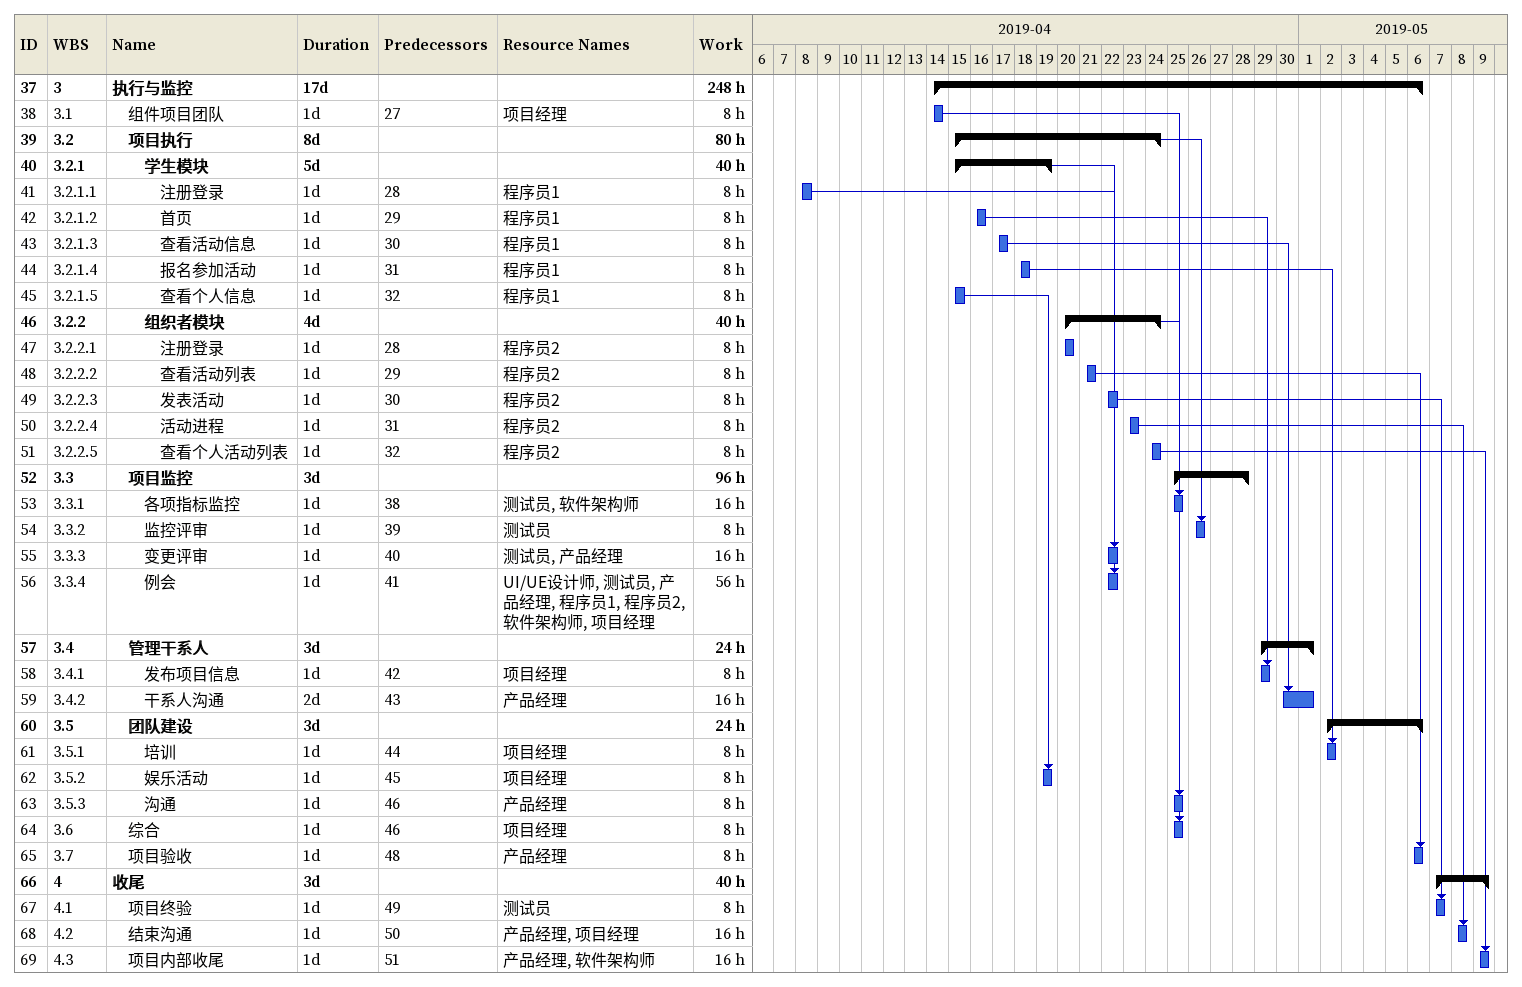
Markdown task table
| ID | WBS | Task | Duration | Start | Finish | Predecessors | Resources | Work (h) |
|---|---|---|---|---|---|---|---|---|
| 37 | 3 | **执行与监控** | 17d | 2019-04-14 | 2019-05-06 |  |  | 248 |
| 38 | 3.1 | 组件项目团队 | 1d | 2019-04-14 | 2019-04-14 | 27 | 项目经理 | 8 |
| 39 | 3.2 | **项目执行** | 8d | 2019-04-15 | 2019-04-24 |  |  | 80 |
| 40 | 3.2.1 | **学生模块** | 5d | 2019-04-15 | 2019-04-19 |  |  | 40 |
| 41 | 3.2.1.1 | 注册登录 | 1d | 2019-04-08 | 2019-04-08 | 28 | 程序员1 | 8 |
| 42 | 3.2.1.2 | 首页 | 1d | 2019-04-16 | 2019-04-16 | 29 | 程序员1 | 8 |
| 43 | 3.2.1.3 | 查看活动信息 | 1d | 2019-04-17 | 2019-04-17 | 30 | 程序员1 | 8 |
| 44 | 3.2.1.4 | 报名参加活动 | 1d | 2019-04-18 | 2019-04-18 | 31 | 程序员1 | 8 |
| 45 | 3.2.1.5 | 查看个人信息 | 1d | 2019-04-15 | 2019-04-15 | 32 | 程序员1 | 8 |
| 46 | 3.2.2 | **组织者模块** | 4d | 2019-04-20 | 2019-04-24 |  |  | 40 |
| 47 | 3.2.2.1 | 注册登录 | 1d | 2019-04-20 | 2019-04-20 | 28 | 程序员2 | 8 |
| 48 | 3.2.2.2 | 查看活动列表 | 1d | 2019-04-21 | 2019-04-21 | 29 | 程序员2 | 8 |
| 49 | 3.2.2.3 | 发表活动 | 1d | 2019-04-22 | 2019-04-22 | 30 | 程序员2 | 8 |
| 50 | 3.2.2.4 | 活动进程 | 1d | 2019-04-23 | 2019-04-23 | 31 | 程序员2 | 8 |
| 51 | 3.2.2.5 | 查看个人活动列表 | 1d | 2019-04-24 | 2019-04-24 | 32 | 程序员2 | 8 |
| 52 | 3.3 | **项目监控** | 3d | 2019-04-25 | 2019-04-28 |  |  | 96 |
| 53 | 3.3.1 | 各项指标监控 | 1d | 2019-04-25 | 2019-04-25 | 38 | 测试员, 软件架构师 | 16 |
| 54 | 3.3.2 | 监控评审 | 1d | 2019-04-26 | 2019-04-26 | 39 | 测试员 | 8 |
| 55 | 3.3.3 | 变更评审 | 1d | 2019-04-22 | 2019-04-22 | 40 | 测试员, 产品经理 | 16 |
| 56 | 3.3.4 | 例会 | 1d | 2019-04-22 | 2019-04-22 | 41 | UI/UE设计师, 测试员, 产品经理, 程序员1, 程序员2, 软件架构师, 项目经理 | 56 |
| 57 | 3.4 | **管理干系人** | 3d | 2019-04-29 | 2019-05-01 |  |  | 24 |
| 58 | 3.4.1 | 发布项目信息 | 1d | 2019-04-29 | 2019-04-29 | 42 | 项目经理 | 8 |
| 59 | 3.4.2 | 干系人沟通 | 2d | 2019-04-30 | 2019-05-01 | 43 | 产品经理 | 16 |
| 60 | 3.5 | **团队建设** | 3d | 2019-05-02 | 2019-05-06 |  |  | 24 |
| 61 | 3.5.1 | 培训 | 1d | 2019-05-02 | 2019-05-02 | 44 | 项目经理 | 8 |
| 62 | 3.5.2 | 娱乐活动 | 1d | 2019-04-19 | 2019-04-19 | 45 | 项目经理 | 8 |
| 63 | 3.5.3 | 沟通 | 1d | 2019-04-25 | 2019-04-25 | 46 | 产品经理 | 8 |
| 64 | 3.6 | 综合 | 1d | 2019-04-25 | 2019-04-25 | 46 | 项目经理 | 8 |
| 65 | 3.7 | 项目验收 | 1d | 2019-05-06 | 2019-05-06 | 48 | 产品经理 | 8 |
| 66 | 4 | **收尾** | 3d | 2019-05-07 | 2019-05-09 |  |  | 40 |
| 67 | 4.1 | 项目终验 | 1d | 2019-05-07 | 2019-05-07 | 49 | 测试员 | 8 |
| 68 | 4.2 | 结束沟通 | 1d | 2019-05-08 | 2019-05-08 | 50 | 产品经理, 项目经理 | 16 |
| 69 | 4.3 | 项目内部收尾 | 1d | 2019-05-09 | 2019-05-09 | 51 | 产品经理, 软件架构师 | 16 |
